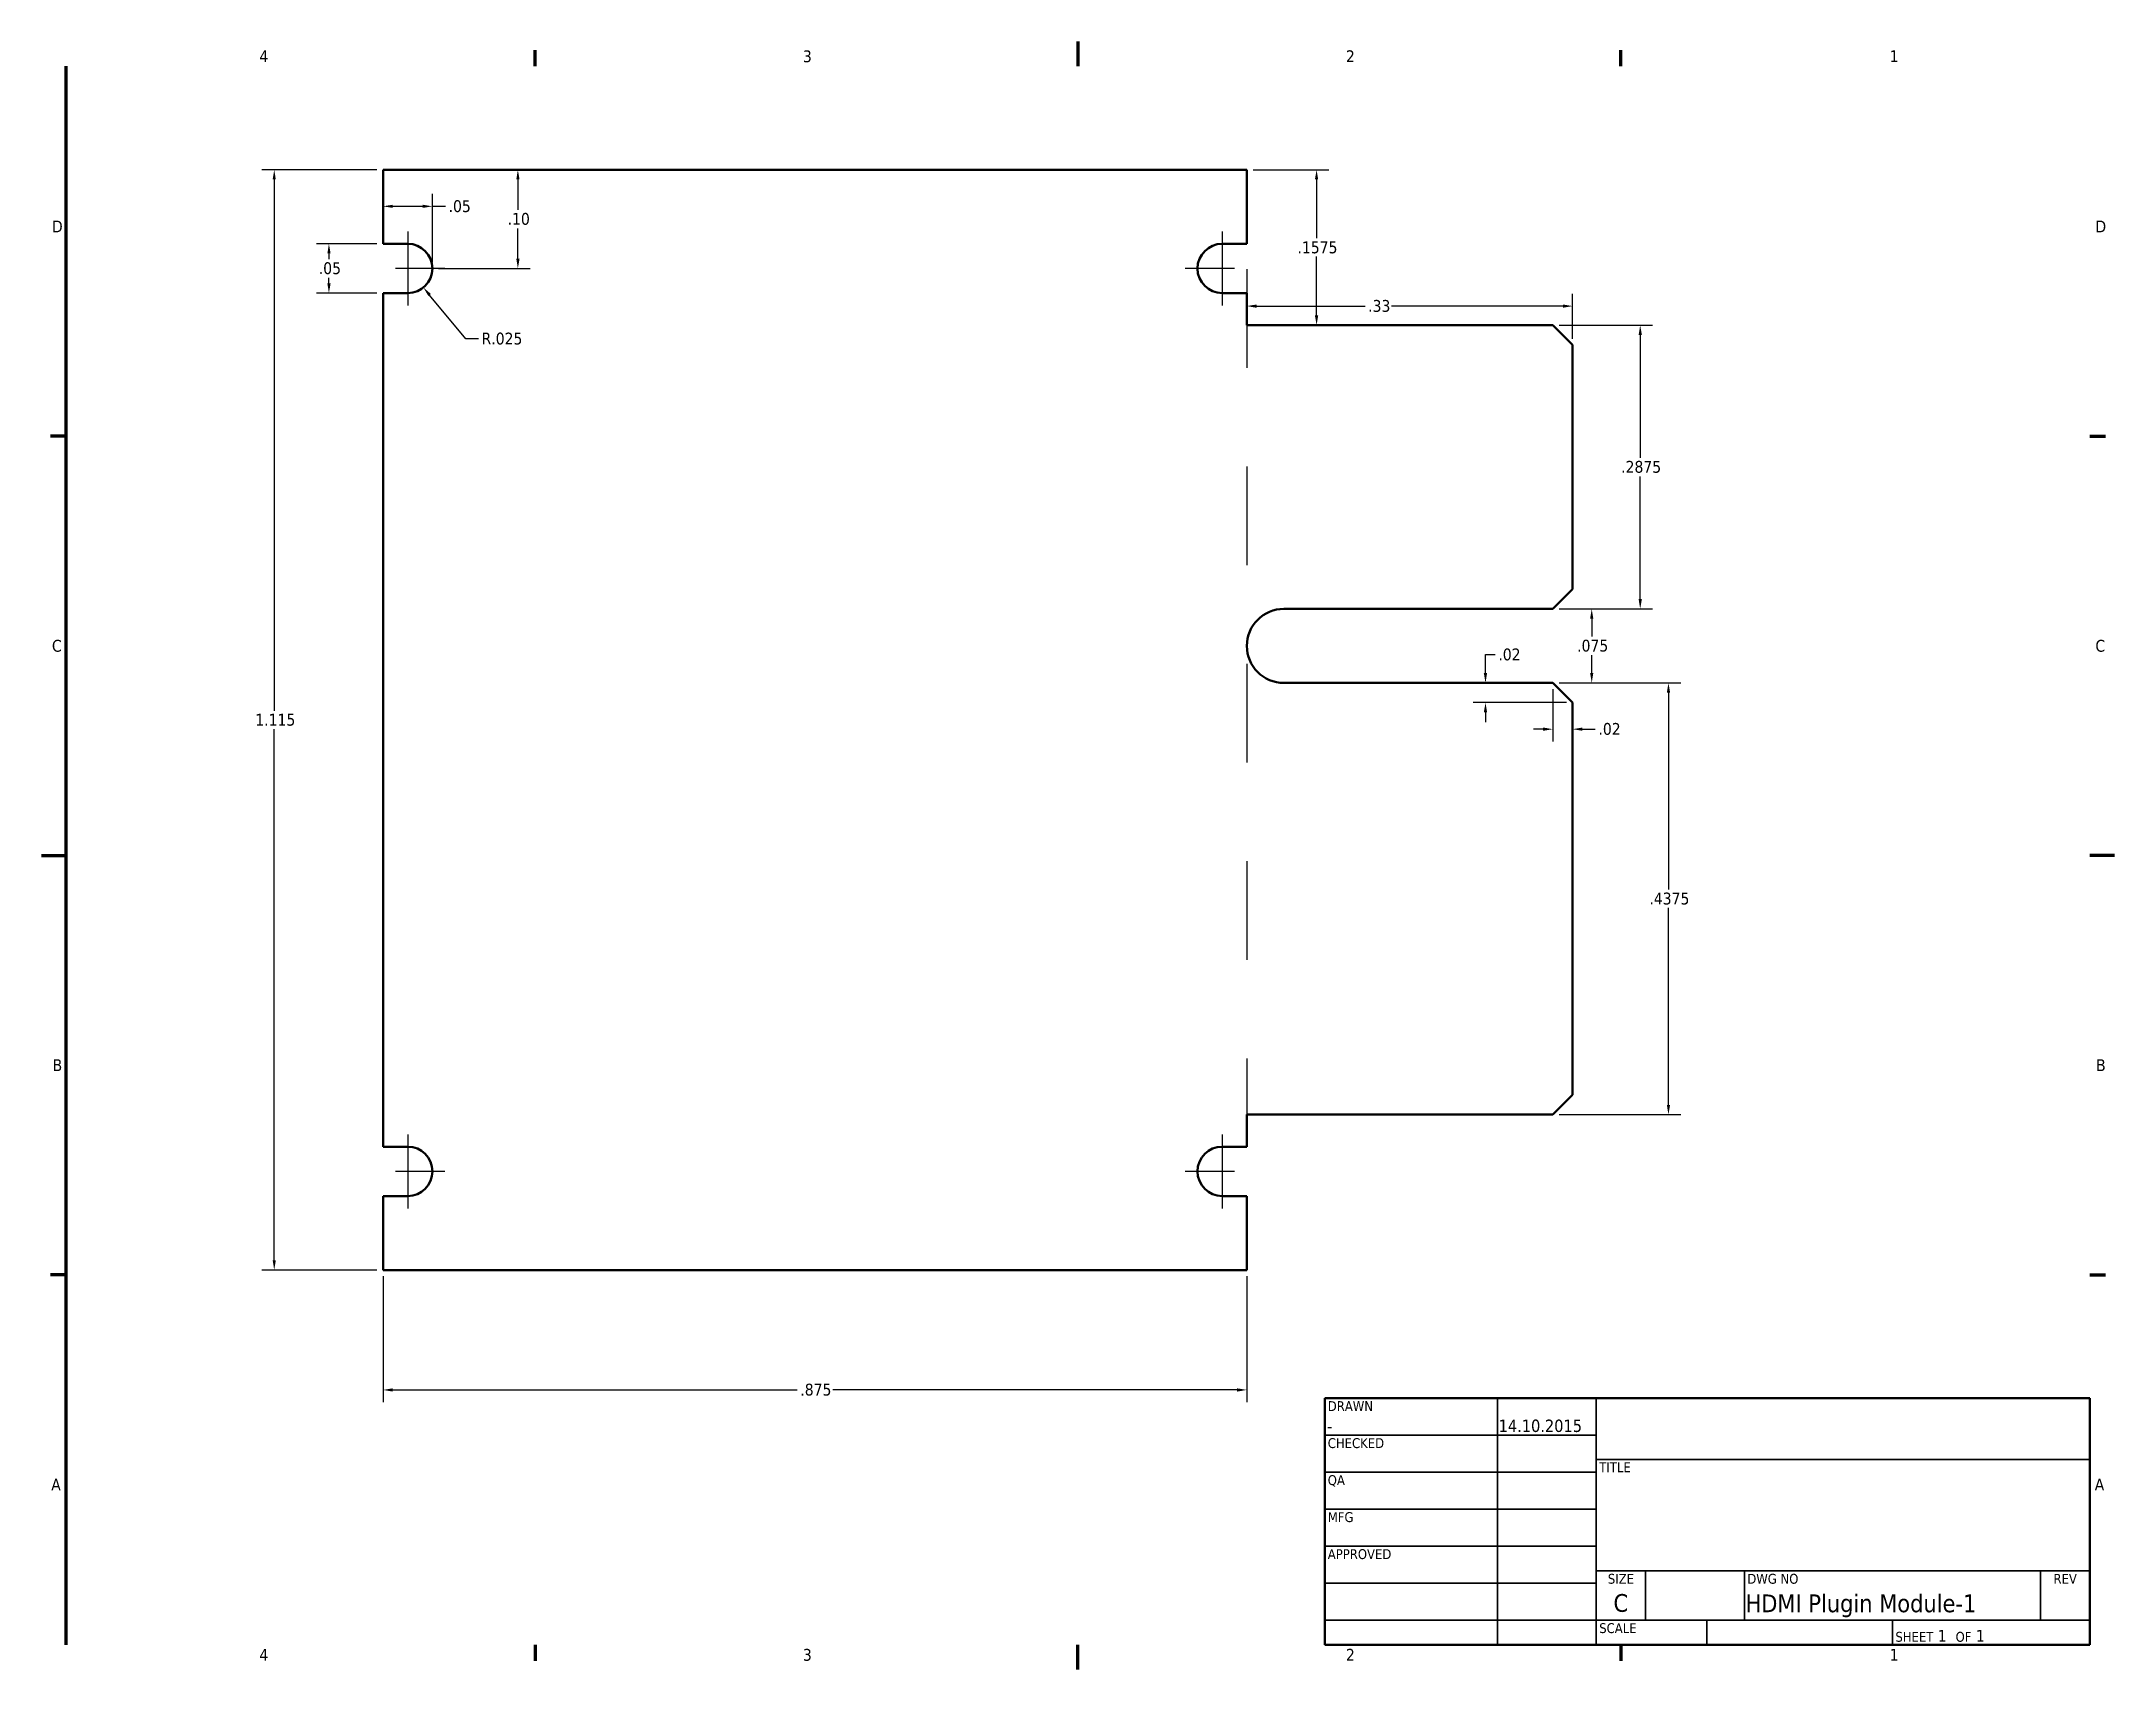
# Model space of a CAD drawing. Header units: inches. Extents: x 0.05 to 2.15, y 0.02 to 1.67.
import ezdxf
from ezdxf.enums import TextEntityAlignment as Align

# ---------------------------------------------------------------- set-up
doc = ezdxf.new("R2010")
doc.units = ezdxf.units.IN
doc.header["$LTSCALE"] = 0.1
doc.header["$MEASUREMENT"] = 0
doc.linetypes.add('CHAIN', pattern=[0.7087, 0.4724, -0.0591, 0.1181, -0.0591])
for name, color, linetype, lineweight in [('Border (ANSI)', 7, 'Continuous', 70), ('Center Mark (ANSI)', 7, 'Continuous', 25), ('Centerline (ANSI)', 7, 'Continuous', 25), ('Dimension (ANSI)', 7, 'Continuous', 25), ('Title (ANSI)', 7, 'Continuous', 50), ('Visible (ANSI)', 7, 'Continuous', 50)]:
    doc.layers.add(name, color=color, linetype=linetype, lineweight=lineweight)
doc.styles.add('Note Text (ANSI)', font='tahoma.ttf')
doc.styles.add('Text Style30', font='tahoma.ttf')
doc.styles.add('Text Style38', font='tahoma.ttf')
doc.styles.add('Text Style39', font='tahoma.ttf')
doc.dimstyles.new('Default (ANSI)', dxfattribs={"dimscale": 0.1, "dimtxt": 0.12, "dimasz": 0.098425, "dimexe": 0.125, "dimexo": 0.0625, "dimgap": 0.031496, "dimtad": 0, "dimtih": 1, "dimtoh": 1, "dimrnd": 1e-08, "dimzin": 4, "dimdsep": 46, "dimtxsty": 'Note Text (ANSI)', "dimcen": 0.09, "dimdle": 0.393701, "dimclrd": 256, "dimclre": 256, "dimclrt": 256, "dimadec": 0, "dimazin": 1, "dimtfac": 1, "dimtofl": 0, "dimtmove": 0, "dimatfit": 3, "dimfxl": 0, "dimtolj": 1, "dimtzin": 4, "dimlwd": -1, "dimlwe": -1, "dimarcsym": 0})

# ---------------------------------------------------------------- blocks, each defined once
blk = doc.blocks.new('Borders Default Border')
at = {"layer": 'Border (ANSI)'}
for p, q in [((5.5, 16.5), (5.5, 16.66)), ((16.5, 16.5), (16.5, 16.66)), ((0.75, 12.75), (0.59, 12.75)), ((21.25, 12.75), (21.41, 12.75)), ((0.75, 4.25), (0.59, 4.25)), ((21.25, 4.25), (21.41, 4.25)), ((5.5, 0.5), (5.5, 0.34)), ((16.5, 0.5), (16.5, 0.34))]:
    blk.add_line(p, q, dxfattribs=at)
at = {"layer": 'Border (ANSI)', "flags": 128}
for points in [[(11, 16.75), (11, 16.5)], [(0.75, 0.5), (0.75, 16.5)], [(0.5, 8.5), (0.75, 8.5)], [(21.5, 8.5), (21.25, 8.5)], [(11, 0.25), (11, 0.5)]]:
    blk.add_lwpolyline(points, dxfattribs=at)
at = {"layer": 'Border (ANSI)', "char_height": 0.12, "attachment_point": 7, "style": 'Note Text (ANSI)'}
for s, insert in [('4', (2.708, 16.54)), ('3', (8.213, 16.537)), ('2', (13.714, 16.54)), ('1', (19.223, 16.54)), ('D', (0.606, 14.815)), ('D', (21.306, 14.815)), ('C', (0.606, 10.563)), ('C', (21.306, 10.563)), ('B', (0.613, 6.315)), ('B', (21.313, 6.315)), ('A', (0.599, 2.065)), ('A', (21.299, 2.065)), ('4', (2.708, 0.34)), ('3', (8.213, 0.337)), ('2', (13.714, 0.34)), ('1', (19.223, 0.34))]:
    blk.add_mtext(s, dxfattribs=dict(at, insert=insert))
blk = doc.blocks.new('Title Blocks ANSI - Large')
at = {"layer": 'Title (ANSI)'}
for p, q in [((5, 7.45), (5, 4.95)), ((12.75, 7.45), (5, 7.45)), ((12.75, 4.95), (12.75, 7.45)), ((5, 4.95), (12.75, 4.95))]:
    blk.add_line(p, q, dxfattribs=at)
at = {"layer": 'Title (ANSI)', "lineweight": 35}
for p, q in [((6.75, 4.95), (6.75, 7.45)), ((7.75, 4.95), (7.75, 7.45)), ((5, 7.075), (7.75, 7.075)), ((7.75, 6.83), (12.75, 6.83)), ((5, 6.7), (7.75, 6.7)), ((5, 6.325), (7.75, 6.325)), ((5, 5.95), (7.75, 5.95)), ((12.75, 5.7), (7.75, 5.7)), ((8.25, 5.2), (8.25, 5.7)), ((9.25, 5.2), (9.25, 5.7)), ((12.25, 5.2), (12.25, 5.7)), ((5, 5.575), (7.75, 5.575)), ((7.75, 5.2), (5, 5.2)), ((12.75, 5.2), (7.75, 5.2)), ((8.87, 5.2), (8.87, 4.95)), ((10.75, 5.2), (10.75, 4.95))]:
    blk.add_line(p, q, dxfattribs=at)
at = {"layer": 'Title (ANSI)', "style": 'Text Style38'}
for s, p in [('DRAWN', (5.03, 7.42)), ('CHECKED', (5.03, 7.045)), ('TITLE', (7.78, 6.8)), ('QA', (5.03, 6.67)), ('MFG', (5.03, 6.295)), ('APPROVED', (5.03, 5.92)), ('DWG NO', (9.28, 5.67)), ('SCALE', (7.78, 5.17))]:
    blk.add_text(s, height=0.1, dxfattribs=at).set_placement(p, align=Align.TOP_LEFT)
for s, p in [('SIZE', (8, 5.67)), ('REV', (12.5, 5.67))]:
    blk.add_text(s, height=0.1, dxfattribs=at).set_placement(p, align=Align.TOP_CENTER)
at = {"layer": 'Title (ANSI)', "insert": (10.78, 4.98), "char_height": 0.12, "attachment_point": 7, "style": 'Note Text (ANSI)'}
blk.add_mtext('\\fTahoma|b0|i0;\\H0.1000;SHEET\\fTahoma|b0|i0;\\H0.1200; 1  \\fTahoma|b0|i0;\\H0.1000;OF\\fTahoma|b0|i0;\\H0.1200; 1 ', dxfattribs=at)
at = {"layer": 'Title (ANSI)'}
for tag, p, height, style in [('AUTHOR_001', (5.022, 7.105), 0.125, 'Text Style39'), ('CREATION_DATE_001', (6.761, 7.108), 0.125, 'Text Style39'), ('Sheet_Size_001', (7.924, 5.285), 0.18, 'Text Style30'), ('PART_NUMBER_001', (9.262, 5.281), 0.18, 'Text Style30')]:
    blk.add_attdef(tag, p, '', height=height, dxfattribs=dict(at, style=style))
at = {"layer": 'Title (ANSI)', "style": 'Text Style39'}
for tag, p in [('COMPANY', (10.25, 7.14)), ('REVISION_NUMBER', (12.5, 5.375))]:
    blk.add_attdef(tag, text='', height=0.125, dxfattribs=at).set_placement(p, align=Align.MIDDLE_CENTER)
for tag, p in [('CHECKED_BY', (5.03, 6.73)), ('CHECKED_DATE', (6.78, 6.73)), ('MFG_APPROVED_BY', (5.03, 5.98)), ('MFG_APPROVED_DATE', (6.78, 5.98)), ('ENG_APPROVED_BY', (5.03, 5.605)), ('ENG_APPROVAL_DATE', (6.78, 5.605))]:
    blk.add_attdef(tag, text='', height=0.125, dxfattribs=at).set_placement(p, align=Align.BOTTOM_LEFT)
at = {"layer": 'Title (ANSI)', "style": 'Text Style30'}
blk.add_attdef('TITLE', text='', height=0.18, dxfattribs=at).set_placement((7.78, 6.223), align=Align.MIDDLE_LEFT)
blk = doc.blocks.new('*D6')
at = {"layer": 'Defpoints', "color": 0}
for p in [(0.396, 1.4699), (0.3412, 1.4199), (0.396, 1.4199)]:
    blk.add_point(p, dxfattribs=at)
at = {"layer": 'Dimension (ANSI)'}
for p, q in [((0.3898, 1.4699), (0.3287, 1.4699)), ((0.3412, 1.4601), (0.3412, 1.4543)), ((0.3412, 1.4298), (0.3412, 1.4355)), ((0.3898, 1.4199), (0.3287, 1.4199))]:
    blk.add_line(p, q, dxfattribs=at)
for points in [[(0.3396, 1.4601), (0.3429, 1.4601), (0.3412, 1.4699)], [(0.3396, 1.4298), (0.3429, 1.4298), (0.3412, 1.4199)]]:
    blk.add_solid(points, dxfattribs=at)
at = {"layer": 'Dimension (ANSI)', "insert": (0.3309, 1.4512), "char_height": 0.012, "attachment_point": 1, "style": 'Note Text (ANSI)'}
blk.add_mtext('\\A1;.05', dxfattribs=at)
blk = doc.blocks.new('*D7')
at = {"layer": 'Defpoints', "color": 0}
for p in [(0.396, 1.5079), (0.396, 1.4699), (0.446, 1.4449)]:
    blk.add_point(p, dxfattribs=at)
at = {"layer": 'Dimension (ANSI)'}
for p, q in [((0.396, 1.4762), (0.396, 1.5204)), ((0.446, 1.4512), (0.446, 1.5204)), ((0.4059, 1.5079), (0.4362, 1.5079)), ((0.446, 1.5079), (0.4593, 1.5079))]:
    blk.add_line(p, q, dxfattribs=at)
for points in [[(0.4059, 1.5095), (0.4059, 1.5063), (0.396, 1.5079)], [(0.4362, 1.5095), (0.4362, 1.5063), (0.446, 1.5079)]]:
    blk.add_solid(points, dxfattribs=at)
at = {"layer": 'Dimension (ANSI)', "insert": (0.4624, 1.5141), "char_height": 0.012, "attachment_point": 1, "style": 'Note Text (ANSI)'}
blk.add_mtext('\\A1;.05', dxfattribs=at)
blk = doc.blocks.new('*D8')
at = {"layer": 'Defpoints', "color": 0}
for p in [(0.396, 1.5449), (0.2858, 0.4299), (0.396, 0.4299)]:
    blk.add_point(p, dxfattribs=at)
at = {"layer": 'Dimension (ANSI)'}
for p, q in [((0.3898, 1.5449), (0.2733, 1.5449)), ((0.2858, 1.5351), (0.2858, 0.9967)), ((0.2858, 0.4398), (0.2858, 0.9781)), ((0.3898, 0.4299), (0.2733, 0.4299))]:
    blk.add_line(p, q, dxfattribs=at)
for points in [[(0.2842, 1.5351), (0.2874, 1.5351), (0.2858, 1.5449)], [(0.2842, 0.4398), (0.2874, 0.4398), (0.2858, 0.4299)]]:
    blk.add_solid(points, dxfattribs=at)
at = {"layer": 'Dimension (ANSI)', "insert": (0.2666, 0.9936), "char_height": 0.012, "attachment_point": 1, "style": 'Note Text (ANSI)'}
blk.add_mtext('\\A1;1.115', dxfattribs=at)
blk = doc.blocks.new('*D9')
at = {"layer": 'Defpoints', "color": 0}
for p in [(0.396, 0.4299), (1.271, 0.4299), (0.396, 0.3084)]:
    blk.add_point(p, dxfattribs=at)
at = {"layer": 'Dimension (ANSI)'}
for p, q in [((0.396, 0.4237), (0.396, 0.2959)), ((1.271, 0.4237), (1.271, 0.2959)), ((0.4059, 0.3084), (0.8156, 0.3084)), ((1.2612, 0.3084), (0.8515, 0.3084))]:
    blk.add_line(p, q, dxfattribs=at)
for points in [[(0.4059, 0.31), (0.4059, 0.3067), (0.396, 0.3084)], [(1.2612, 0.31), (1.2612, 0.3067), (1.271, 0.3084)]]:
    blk.add_solid(points, dxfattribs=at)
at = {"layer": 'Dimension (ANSI)', "insert": (0.8187, 0.3147), "char_height": 0.012, "attachment_point": 1, "style": 'Note Text (ANSI)'}
blk.add_mtext('\\A1;.875', dxfattribs=at)
blk = doc.blocks.new('*D10')
at = {"layer": 'Defpoints', "color": 0}
for p in [(0.396, 1.5449), (0.5326, 1.5449), (0.446, 1.4449)]:
    blk.add_point(p, dxfattribs=at)
at = {"layer": 'Dimension (ANSI)'}
for p, q in [((0.5326, 1.5351), (0.5326, 1.5043)), ((0.5326, 1.4548), (0.5326, 1.4855)), ((0.4523, 1.4449), (0.5451, 1.4449))]:
    blk.add_line(p, q, dxfattribs=at)
for points in [[(0.531, 1.5351), (0.5343, 1.5351), (0.5326, 1.5449)], [(0.531, 1.4548), (0.5343, 1.4548), (0.5326, 1.4449)]]:
    blk.add_solid(points, dxfattribs=at)
at = {"layer": 'Dimension (ANSI)', "insert": (0.5222, 1.5012), "char_height": 0.012, "attachment_point": 1, "style": 'Note Text (ANSI)'}
blk.add_mtext('\\A1;.10', dxfattribs=at)
blk = doc.blocks.new('*D11')
at = {"layer": 'Defpoints', "color": 0}
for p in [(0.421, 1.4449), (0.4369, 1.4256)]:
    blk.add_point(p, dxfattribs=at)
at = {"layer": 'Dimension (ANSI)'}
for p, q in [((0.4798, 1.3736), (0.4432, 1.418)), ((0.4927, 1.3736), (0.4798, 1.3736))]:
    blk.add_line(p, q, dxfattribs=at)
blk.add_solid([(0.4445, 1.4191), (0.4419, 1.417), (0.4369, 1.4256)], dxfattribs=at)
at = {"layer": 'Dimension (ANSI)', "insert": (0.4958, 1.3799), "char_height": 0.012, "attachment_point": 1, "style": 'Note Text (ANSI)'}
blk.add_mtext('\\A1;R.025', dxfattribs=at)
blk = doc.blocks.new('*D12')
at = {"layer": 'Defpoints', "color": 0}
for p in [(1.271, 1.5449), (1.3417, 1.5449), (1.271, 1.3874)]:
    blk.add_point(p, dxfattribs=at)
at = {"layer": 'Dimension (ANSI)'}
for p, q in [((1.2773, 1.5449), (1.3542, 1.5449)), ((1.3417, 1.5351), (1.3417, 1.4755)), ((1.3417, 1.3973), (1.3417, 1.4569)), ((1.2773, 1.3874), (1.3542, 1.3874))]:
    blk.add_line(p, q, dxfattribs=at)
for points in [[(1.34, 1.5351), (1.3433, 1.5351), (1.3417, 1.5449)], [(1.34, 1.3973), (1.3433, 1.3973), (1.3417, 1.3874)]]:
    blk.add_solid(points, dxfattribs=at)
at = {"layer": 'Dimension (ANSI)', "insert": (1.3223, 1.4723), "char_height": 0.012, "attachment_point": 1, "style": 'Note Text (ANSI)'}
blk.add_mtext('\\A1;.1575', dxfattribs=at)
blk = doc.blocks.new('*D13')
at = {"layer": 'Defpoints', "color": 0}
for p in [(1.581, 1.0999), (1.581, 1.0249), (1.6204, 1.0249)]:
    blk.add_point(p, dxfattribs=at)
at = {"layer": 'Dimension (ANSI)'}
for p, q in [((1.5873, 1.0999), (1.6329, 1.0999)), ((1.6204, 1.0901), (1.6204, 1.0718)), ((1.6204, 1.0348), (1.6204, 1.053)), ((1.5873, 1.0249), (1.6329, 1.0249))]:
    blk.add_line(p, q, dxfattribs=at)
for points in [[(1.6188, 1.0901), (1.622, 1.0901), (1.6204, 1.0999)], [(1.6188, 1.0348), (1.622, 1.0348), (1.6204, 1.0249)]]:
    blk.add_solid(points, dxfattribs=at)
at = {"layer": 'Dimension (ANSI)', "insert": (1.6056, 1.0687), "char_height": 0.012, "attachment_point": 1, "style": 'Note Text (ANSI)'}
blk.add_mtext('\\A1;.075', dxfattribs=at)
blk = doc.blocks.new('*D14')
at = {"layer": 'Defpoints', "color": 0}
for p in [(1.581, 1.3874), (1.581, 1.0999), (1.6695, 1.0999)]:
    blk.add_point(p, dxfattribs=at)
at = {"layer": 'Dimension (ANSI)'}
for p, q in [((1.5873, 1.3874), (1.682, 1.3874)), ((1.6695, 1.3776), (1.6695, 1.2531)), ((1.6695, 1.1098), (1.6695, 1.2342)), ((1.5873, 1.0999), (1.682, 1.0999))]:
    blk.add_line(p, q, dxfattribs=at)
for points in [[(1.6679, 1.3776), (1.6712, 1.3776), (1.6695, 1.3874)], [(1.6679, 1.1098), (1.6712, 1.1098), (1.6695, 1.0999)]]:
    blk.add_solid(points, dxfattribs=at)
at = {"layer": 'Dimension (ANSI)', "insert": (1.6502, 1.2499), "char_height": 0.012, "attachment_point": 1, "style": 'Note Text (ANSI)'}
blk.add_mtext('\\A1;.2875', dxfattribs=at)
blk = doc.blocks.new('*D15')
at = {"layer": 'Defpoints', "color": 0}
for p in [(1.581, 1.0249), (1.581, 0.5874), (1.6981, 0.5874)]:
    blk.add_point(p, dxfattribs=at)
at = {"layer": 'Dimension (ANSI)'}
for p, q in [((1.5873, 1.0249), (1.7106, 1.0249)), ((1.6981, 1.0151), (1.6981, 0.8156)), ((1.6981, 0.5973), (1.6981, 0.7968)), ((1.5873, 0.5874), (1.7106, 0.5874))]:
    blk.add_line(p, q, dxfattribs=at)
for points in [[(1.6965, 1.0151), (1.6998, 1.0151), (1.6981, 1.0249)], [(1.6965, 0.5973), (1.6998, 0.5973), (1.6981, 0.5874)]]:
    blk.add_solid(points, dxfattribs=at)
at = {"layer": 'Dimension (ANSI)', "insert": (1.6788, 0.8124), "char_height": 0.012, "attachment_point": 1, "style": 'Note Text (ANSI)'}
blk.add_mtext('\\A1;.4375', dxfattribs=at)
blk = doc.blocks.new('*D16')
at = {"layer": 'Defpoints', "color": 0}
for p in [(1.271, 1.4068), (1.271, 1.4037), (1.601, 1.3674)]:
    blk.add_point(p, dxfattribs=at)
at = {"layer": 'Dimension (ANSI)'}
for p, q in [((1.601, 1.3737), (1.601, 1.4193)), ((1.2809, 1.4068), (1.3908, 1.4068)), ((1.5912, 1.4068), (1.4176, 1.4068))]:
    blk.add_line(p, q, dxfattribs=at)
for points in [[(1.2809, 1.4084), (1.2809, 1.4051), (1.271, 1.4068)], [(1.5912, 1.4084), (1.5912, 1.4051), (1.601, 1.4068)]]:
    blk.add_solid(points, dxfattribs=at)
at = {"layer": 'Dimension (ANSI)', "insert": (1.3939, 1.413), "char_height": 0.012, "attachment_point": 1, "style": 'Note Text (ANSI)'}
blk.add_mtext('\\A1;.33', dxfattribs=at)
blk = doc.blocks.new('*D17')
at = {"layer": 'Defpoints', "color": 0}
for p in [(1.581, 1.0249), (1.601, 1.0049), (1.581, 0.978)]:
    blk.add_point(p, dxfattribs=at)
at = {"layer": 'Dimension (ANSI)'}
for p, q in [((1.581, 1.0187), (1.581, 0.9655)), ((1.601, 0.9987), (1.601, 0.9655)), ((1.5712, 0.978), (1.5613, 0.978)), ((1.6109, 0.978), (1.624, 0.978))]:
    blk.add_line(p, q, dxfattribs=at)
for points in [[(1.5712, 0.9797), (1.5712, 0.9764), (1.581, 0.978)], [(1.6109, 0.9797), (1.6109, 0.9764), (1.601, 0.978)]]:
    blk.add_solid(points, dxfattribs=at)
at = {"layer": 'Dimension (ANSI)', "insert": (1.6272, 0.9843), "char_height": 0.012, "attachment_point": 1, "style": 'Note Text (ANSI)'}
blk.add_mtext('\\A1;.02', dxfattribs=at)
blk = doc.blocks.new('*D18')
at = {"layer": 'Defpoints', "color": 0}
for p in [(1.581, 1.0249), (1.5128, 1.0049), (1.601, 1.0049)]:
    blk.add_point(p, dxfattribs=at)
at = {"layer": 'Dimension (ANSI)'}
for p, q in [((1.5128, 1.0348), (1.5128, 1.0536)), ((1.5128, 1.0536), (1.5226, 1.0536)), ((1.5948, 1.0049), (1.5003, 1.0049)), ((1.5128, 0.9951), (1.5128, 0.9852))]:
    blk.add_line(p, q, dxfattribs=at)
for points in [[(1.5111, 1.0348), (1.5144, 1.0348), (1.5128, 1.0249)], [(1.5111, 0.9951), (1.5144, 0.9951), (1.5128, 1.0049)]]:
    blk.add_solid(points, dxfattribs=at)
at = {"layer": 'Dimension (ANSI)', "insert": (1.5258, 1.0598), "char_height": 0.012, "attachment_point": 1, "style": 'Note Text (ANSI)'}
blk.add_mtext('\\A1;.02', dxfattribs=at)

msp = doc.modelspace()

# ---------------------------------------------------------------- linework, layer by layer
at = {"layer": 'Center Mark (ANSI)', "linetype": 'CHAIN', "ltscale": 0.416544}
for p, q in [((0.42103, 1.48241), (0.42103, 1.40741)), ((1.24603, 1.48241), (1.24603, 1.40741)), ((0.42103, 0.56741), (0.42103, 0.49241)), ((1.24603, 0.56741), (1.24603, 0.49241))]:
    msp.add_line(p, q, dxfattribs=at)
at = {"layer": 'Center Mark (ANSI)', "linetype": 'CHAIN', "ltscale": 0.277663}
for p, q in [((0.45853, 1.44491), (0.40853, 1.44491)), ((1.25853, 1.44491), (1.20853, 1.44491)), ((0.45853, 0.52991), (0.40853, 0.52991)), ((1.25853, 0.52991), (1.20853, 0.52991))]:
    msp.add_line(p, q, dxfattribs=at)
at = {"layer": 'Centerline (ANSI)', "linetype": 'CHAIN', "ltscale": 0.952448}
msp.add_line((1.27103, 1.44421), (1.27103, 0.56311), dxfattribs=at)
at = {"layer": 'Visible (ANSI)'}
for p, q in [((0.39603, 1.54491), (0.39603, 1.46991)), ((1.27103, 1.54491), (0.39603, 1.54491)), ((1.27103, 1.46991), (1.27103, 1.54491)), ((0.39603, 1.46991), (0.42103, 1.46991)), ((1.24603, 1.46991), (1.27103, 1.46991)), ((0.39603, 1.41991), (0.39603, 0.55491)), ((0.42103, 1.41991), (0.39603, 1.41991)), ((1.27103, 1.41991), (1.24603, 1.41991)), ((1.27103, 1.38741), (1.27103, 1.41991)), ((1.58103, 1.38741), (1.27103, 1.38741)), ((1.60103, 1.36741), (1.58103, 1.38741)), ((1.60103, 1.11991), (1.60103, 1.36741)), ((1.58103, 1.09991), (1.60103, 1.11991)), ((1.30853, 1.09991), (1.58103, 1.09991)), ((1.58103, 1.02491), (1.30853, 1.02491)), ((1.60103, 1.00491), (1.58103, 1.02491)), ((1.60103, 0.60741), (1.60103, 1.00491)), ((1.58103, 0.58741), (1.60103, 0.60741)), ((1.27103, 0.58741), (1.58103, 0.58741)), ((1.27103, 0.55491), (1.27103, 0.58741)), ((0.39603, 0.55491), (0.42103, 0.55491)), ((1.24603, 0.55491), (1.27103, 0.55491)), ((0.39603, 0.50491), (0.39603, 0.42991)), ((0.42103, 0.50491), (0.39603, 0.50491)), ((1.27103, 0.50491), (1.24603, 0.50491)), ((1.27103, 0.42991), (1.27103, 0.50491)), ((0.39603, 0.42991), (1.27103, 0.42991))]:
    msp.add_line(p, q, dxfattribs=at)
for centre, radius, start, end in [((0.42103, 1.44491), 0.025, 270, 90), ((1.24603, 1.44491), 0.025, 90, 270), ((1.30853, 1.06241), 0.0375, 90, 270), ((0.42103, 0.52991), 0.025, 270, 90), ((1.24603, 0.52991), 0.025, 90, 270)]:
    msp.add_arc(centre, radius, start, end, dxfattribs=at)

# ---------------------------------------------------------------- block references
at = {"xscale": 0.1, "yscale": 0.1, "zscale": 0.1}
msp.add_blockref('Borders Default Border', (0, 0), dxfattribs=at)
msp.add_blockref('Title Blocks ANSI - Large', (0.85, -0.445), dxfattribs=at).add_auto_attribs({'AUTHOR_001': '-', 'CREATION_DATE_001': '14.10.2015', 'PART_NUMBER_001': 'HDMI Plugin Module-1', 'Sheet_Size_001': 'C'})

# ---------------------------------------------------------------- dimensions: what is measured, and where the dimension line sits
at = {"layer": 'Dimension (ANSI)'}
for base, p1, p2, angle, override, picture, middle in [((0.28579, 0.42991), (0.39603, 1.54491), (0.39603, 0.42991), 90, {"dimdec": 3, "dimtp": 0, "dimtm": 0, "dimtdec": 2, "dimatfit": 1}, '*D8', (0.28579, 0.98741)), ((0.53264, 1.54491), (0.44603, 1.44491), (0.39603, 1.54491), 90, {"dimdec": 2, "dimse2": 1, "dimtp": 0, "dimtm": 0, "dimtdec": 2, "dimatfit": 1}, '*D10', (0.53264, 1.49491)), ((1.34166, 1.54491), (1.27103, 1.38741), (1.27103, 1.54491), 90, {"dimdec": 4, "dimtp": 0, "dimtm": 0, "dimtdec": 2, "dimatfit": 1}, '*D12', (1.34166, 1.46616)), ((0.39603, 1.5079), (0.44603, 1.44491), (0.39603, 1.46991), 180, {"dimtih": 0, "dimtoh": 0, "dimdec": 2, "dimtp": 0, "dimtm": 0, "dimtdec": 2, "dimatfit": 2}, '*D7', (0.47273, 1.5079)), ((0.34123, 1.41991), (0.39603, 1.46991), (0.39603, 1.41991), 90, {"dimdec": 2, "dimtp": 0, "dimtm": 0, "dimtdec": 2, "dimatfit": 1}, '*D6', (0.34123, 1.44491)), ((1.66955, 1.09991), (1.58103, 1.38741), (1.58103, 1.09991), 90, {"dimdec": 4, "dimtp": 0, "dimtm": 0, "dimtdec": 3, "dimatfit": 1}, '*D14', (1.66955, 1.24366)), ((1.6204, 1.02491), (1.58103, 1.09991), (1.58103, 1.02491), 270, {"dimdec": 3, "dimtp": 0, "dimtm": 0, "dimtdec": 3, "dimatfit": 1}, '*D13', (1.6204, 1.06241)), ((1.51276, 1.00491), (1.58103, 1.02491), (1.60103, 1.00491), 90, {"dimdec": 2, "dimse1": 1, "dimtp": 0, "dimtm": 0, "dimtdec": 2, "dimatfit": 1}, '*D18', (1.53613, 1.05358)), ((1.58103, 0.97802), (1.60103, 1.00491), (1.58103, 1.02491), 180, {"dimtih": 0, "dimtoh": 0, "dimdec": 2, "dimtp": 0, "dimtm": 0, "dimtdec": 2, "dimatfit": 1}, '*D17', (1.63758, 0.97802)), ((1.69814, 0.58741), (1.58103, 1.02491), (1.58103, 0.58741), 90, {"dimdec": 4, "dimtp": 0, "dimtm": 0, "dimtdec": 2, "dimatfit": 1}, '*D15', (1.69814, 0.80616)), ((0.39603, 0.30839), (1.27103, 0.42991), (0.39603, 0.42991), 180, {"dimtih": 0, "dimtoh": 0, "dimdec": 3, "dimtp": 0, "dimtm": 0, "dimtdec": 2, "dimatfit": 1}, '*D9', (0.83353, 0.30839))]:
    dim = msp.add_linear_dim(base=base, p1=p1, p2=p2, angle=angle, dimstyle='Default (ANSI)', override=override, dxfattribs=at)
    dim.commit()
    dim.dimension.update_dxf_attribs({"geometry": picture, "text_midpoint": middle, "dimtype": 160})
dim = msp.add_radius_dim(center=(0.42103, 1.44491), mpoint=(0.43694, 1.42562), dimstyle='Default (ANSI)', override={"dimdec": 3, "dimcen": 0, "dimtp": 0, "dimtm": 0, "dimtdec": 2}, dxfattribs=at)
dim.commit()
dim.dimension.update_dxf_attribs({"geometry": '*D11', "text_midpoint": (0.51591, 1.37361), "dimtype": 164})
dim = msp.add_linear_dim(base=(1.27103, 1.40678), p1=(1.60103, 1.36741), p2=(1.27103, 1.40366), dimstyle='Default (ANSI)', override={"dimtih": 0, "dimtoh": 0, "dimdec": 2, "dimse2": 1, "dimtp": 0, "dimtm": 0, "dimtdec": 2, "dimatfit": 1}, dxfattribs=at)
dim.commit()
dim.dimension.update_dxf_attribs({"geometry": '*D16', "text_midpoint": (1.40418, 1.40678), "dimtype": 160})

doc.saveas('drawing.dxf')
